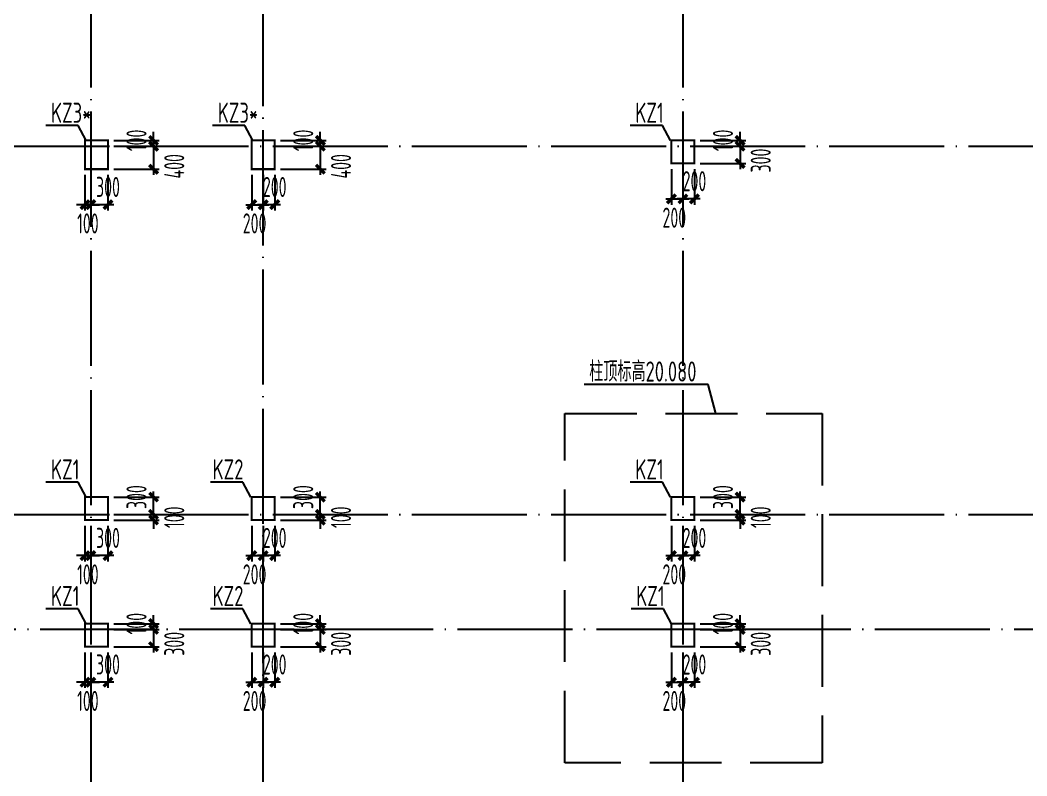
# Model space of a CAD drawing. Extents: x -472319 to -112444, y -516749 to -5704.
# Drawn here: x -418466 to -400956, y -472252 to -459117 of the extents above; entities that cross this region are included whole.
import ezdxf

# ---------------------------------------------------------------- set-up
doc = ezdxf.new("R2010")
doc.units = 0
doc.header["$LTSCALE"] = 100
doc.header["$MEASUREMENT"] = 0
for name, pattern in [('CENTER', [2, 1.25, -0.25, 0.25, -0.25]), ('DASH', [0.35, 0.25, -0.1]), ('DOTE', [2.42, 2, -0.2, 0.02, -0.2])]:
    doc.linetypes.add(name, pattern=pattern)
for name, color, linetype in [('DOTE', 1, 'CENTER'), ('TEXT', 7, 'Continuous'), ('填充', 8, 'Continuous'), ('柱', 2, 'Continuous')]:
    doc.layers.add(name, color=color, linetype=linetype)
doc.styles.add('HZ', font='tssdeng.shx', dxfattribs={"width": 0.6, "height": 350, "bigfont": 'a.shx'})
doc.styles.add('TSSD_Dimension', font='Tssdeng.shx', dxfattribs={"width": 0.7, "bigfont": 'hztxt.shx'})
doc.dimstyles.new('DIMN', dxfattribs={"dimtxt": 350, "dimasz": 150, "dimexe": 100, "dimexo": 100, "dimgap": 75, "dimtad": 1, "dimdec": 0, "dimzin": 0, "dimdsep": 46, "dimtxsty": 'HZ', "dimblk": 'ARCHTICK', "dimcen": 0.09, "dimdle": 100, "dimclrd": 3, "dimclre": 3, "dimclrt": 7, "dimazin": 2, "dimtfac": 1, "dimtdec": 0, "dimtmove": 2, "dimatfit": 3, "dimldrblk": 'ARCHTICK', "dimfxl": 1, "dimtolj": 1, "dimtzin": 0, "dimarcsym": 0})

# ---------------------------------------------------------------- blocks, each defined once
blk = doc.blocks.new('_ArchTick')
at = {"color": 0, "linetype": 'ByBlock', "const_width": 0.4}
blk.add_lwpolyline([(-0.5, -0.5), (0.5, 0.5)], dxfattribs=at)
blk = doc.blocks.new('*D2291')
at = {"layer": 'Defpoints', "color": 0, "transparency": 16777216}
for p in [(-416938, -467707), (-416938, -467807), (-416145, -467807)]:
    blk.add_point(p, dxfattribs=at)
at = {"layer": '填充', "color": 3, "lineweight": -2, "transparency": 16777216}
for p, q in [((-416145, -467707), (-416145, -467557)), ((-416838, -467707), (-416045, -467707)), ((-416838, -467807), (-416045, -467807)), ((-416145, -467707), (-416145, -467807)), ((-416145, -467807), (-416145, -467957))]:
    blk.add_line(p, q, dxfattribs=at)
at = {"layer": '填充', "color": 3, "lineweight": -2, "transparency": 16777216, "xscale": 150, "yscale": 150, "zscale": 150}
for p, rotation in [((-416145, -467707), 270), ((-416145, -467807), 90)]:
    blk.add_blockref('_ArchTick', p, dxfattribs=dict(at, rotation=rotation))
at = {"layer": '填充', "color": 7, "transparency": 16777216, "insert": (-415785, -467757), "char_height": 350, "attachment_point": 5, "rotation": 90, "style": 'HZ'}
blk.add_mtext('\\A1;100', dxfattribs=at)
blk = doc.blocks.new('*D2292')
at = {"layer": 'Defpoints', "color": 0, "transparency": 16777216}
for p in [(-416938, -467407), (-416145, -467407), (-416938, -467707)]:
    blk.add_point(p, dxfattribs=at)
at = {"layer": '填充', "color": 3, "lineweight": -2, "transparency": 16777216}
for p, q in [((-416145, -467807), (-416145, -467307)), ((-416838, -467407), (-416045, -467407)), ((-416838, -467707), (-416045, -467707))]:
    blk.add_line(p, q, dxfattribs=at)
at = {"layer": '填充', "color": 3, "lineweight": -2, "transparency": 16777216, "xscale": 150, "yscale": 150, "zscale": 150}
for p, rotation in [((-416145, -467407), 90), ((-416145, -467707), 270)]:
    blk.add_blockref('_ArchTick', p, dxfattribs=dict(at, rotation=rotation))
at = {"layer": '填充', "color": 7, "transparency": 16777216, "insert": (-416442, -467407), "char_height": 350, "attachment_point": 5, "rotation": 90, "style": 'HZ'}
blk.add_mtext('\\A1;300', dxfattribs=at)
blk = doc.blocks.new('*D2293')
at = {"layer": 'Defpoints', "color": 0, "transparency": 16777216}
for p in [(-417338, -467807), (-417238, -467807), (-417238, -468424)]:
    blk.add_point(p, dxfattribs=at)
at = {"layer": '填充', "color": 3, "lineweight": -2, "transparency": 16777216}
for p, q in [((-417338, -467907), (-417338, -468524)), ((-417238, -467907), (-417238, -468524)), ((-417338, -468424), (-417488, -468424)), ((-417338, -468424), (-417238, -468424)), ((-417238, -468424), (-417088, -468424))]:
    blk.add_line(p, q, dxfattribs=at)
at = {"layer": '填充', "color": 3, "lineweight": -2, "transparency": 16777216, "xscale": 150, "yscale": 150, "zscale": 150}
blk.add_blockref('_ArchTick', (-417338, -468424), dxfattribs=at)
at = {"layer": '填充', "color": 3, "lineweight": -2, "transparency": 16777216, "xscale": 150, "yscale": 150, "zscale": 150, "rotation": 180}
blk.add_blockref('_ArchTick', (-417238, -468424), dxfattribs=at)
at = {"layer": '填充', "color": 7, "transparency": 16777216, "insert": (-417288, -468750), "char_height": 350, "attachment_point": 5, "style": 'HZ'}
blk.add_mtext('\\A1;100', dxfattribs=at)
blk = doc.blocks.new('*D2294')
at = {"layer": 'Defpoints', "color": 0, "transparency": 16777216}
for p in [(-417238, -467807), (-416938, -467807), (-417238, -468424)]:
    blk.add_point(p, dxfattribs=at)
at = {"layer": '填充', "color": 3, "lineweight": -2, "transparency": 16777216}
for p, q in [((-417238, -467907), (-417238, -468524)), ((-416938, -467907), (-416938, -468524)), ((-416838, -468424), (-417338, -468424))]:
    blk.add_line(p, q, dxfattribs=at)
at = {"layer": '填充', "color": 3, "lineweight": -2, "transparency": 16777216, "xscale": 150, "yscale": 150, "zscale": 150, "rotation": 180}
blk.add_blockref('_ArchTick', (-417238, -468424), dxfattribs=at)
at = {"layer": '填充', "color": 3, "lineweight": -2, "transparency": 16777216, "xscale": 150, "yscale": 150, "zscale": 150}
blk.add_blockref('_ArchTick', (-416938, -468424), dxfattribs=at)
at = {"layer": '填充', "color": 7, "transparency": 16777216, "insert": (-416938, -468116), "char_height": 350, "attachment_point": 5, "style": 'HZ'}
blk.add_mtext('\\A1;300', dxfattribs=at)
blk = doc.blocks.new('*D2295')
at = {"layer": 'Defpoints', "color": 0, "transparency": 16777216}
for p in [(-416938, -469707), (-416938, -470007), (-416145, -470007)]:
    blk.add_point(p, dxfattribs=at)
at = {"layer": '填充', "color": 3, "lineweight": -2, "transparency": 16777216}
for p, q in [((-416838, -469707), (-416045, -469707)), ((-416145, -469607), (-416145, -470107)), ((-416838, -470007), (-416045, -470007))]:
    blk.add_line(p, q, dxfattribs=at)
at = {"layer": '填充', "color": 3, "lineweight": -2, "transparency": 16777216, "xscale": 150, "yscale": 150, "zscale": 150}
for p, rotation in [((-416145, -469707), 90), ((-416145, -470007), 270)]:
    blk.add_blockref('_ArchTick', p, dxfattribs=dict(at, rotation=rotation))
at = {"layer": '填充', "color": 7, "transparency": 16777216, "insert": (-415785, -469957), "char_height": 350, "attachment_point": 5, "rotation": 90, "style": 'HZ'}
blk.add_mtext('\\A1;300', dxfattribs=at)
blk = doc.blocks.new('*D2296')
at = {"layer": 'Defpoints', "color": 0, "transparency": 16777216}
for p in [(-416938, -469607), (-416938, -469707), (-416145, -469607)]:
    blk.add_point(p, dxfattribs=at)
at = {"layer": '填充', "color": 3, "lineweight": -2, "transparency": 16777216}
for p, q in [((-416145, -469607), (-416145, -469457)), ((-416838, -469607), (-416045, -469607)), ((-416838, -469707), (-416045, -469707)), ((-416145, -469707), (-416145, -469607)), ((-416145, -469707), (-416145, -469857))]:
    blk.add_line(p, q, dxfattribs=at)
at = {"layer": '填充', "color": 3, "lineweight": -2, "transparency": 16777216, "xscale": 150, "yscale": 150, "zscale": 150}
for p, rotation in [((-416145, -469607), 270), ((-416145, -469707), 90)]:
    blk.add_blockref('_ArchTick', p, dxfattribs=dict(at, rotation=rotation))
at = {"layer": '填充', "color": 7, "transparency": 16777216, "insert": (-416442, -469607), "char_height": 350, "attachment_point": 5, "rotation": 90, "style": 'HZ'}
blk.add_mtext('\\A1;100', dxfattribs=at)
blk = doc.blocks.new('*D2297')
at = {"layer": 'Defpoints', "color": 0, "transparency": 16777216}
for p in [(-417338, -470007), (-417238, -470007), (-417238, -470624)]:
    blk.add_point(p, dxfattribs=at)
at = {"layer": '填充', "color": 3, "lineweight": -2, "transparency": 16777216}
for p, q in [((-417338, -470107), (-417338, -470724)), ((-417238, -470107), (-417238, -470724)), ((-417338, -470624), (-417488, -470624)), ((-417338, -470624), (-417238, -470624)), ((-417238, -470624), (-417088, -470624))]:
    blk.add_line(p, q, dxfattribs=at)
at = {"layer": '填充', "color": 3, "lineweight": -2, "transparency": 16777216, "xscale": 150, "yscale": 150, "zscale": 150}
blk.add_blockref('_ArchTick', (-417338, -470624), dxfattribs=at)
at = {"layer": '填充', "color": 3, "lineweight": -2, "transparency": 16777216, "xscale": 150, "yscale": 150, "zscale": 150, "rotation": 180}
blk.add_blockref('_ArchTick', (-417238, -470624), dxfattribs=at)
at = {"layer": '填充', "color": 7, "transparency": 16777216, "insert": (-417288, -470950), "char_height": 350, "attachment_point": 5, "style": 'HZ'}
blk.add_mtext('\\A1;100', dxfattribs=at)
blk = doc.blocks.new('*D2298')
at = {"layer": 'Defpoints', "color": 0, "transparency": 16777216}
for p in [(-417238, -470007), (-416938, -470007), (-417238, -470624)]:
    blk.add_point(p, dxfattribs=at)
at = {"layer": '填充', "color": 3, "lineweight": -2, "transparency": 16777216}
for p, q in [((-417238, -470107), (-417238, -470724)), ((-416938, -470107), (-416938, -470724)), ((-416838, -470624), (-417338, -470624))]:
    blk.add_line(p, q, dxfattribs=at)
at = {"layer": '填充', "color": 3, "lineweight": -2, "transparency": 16777216, "xscale": 150, "yscale": 150, "zscale": 150, "rotation": 180}
blk.add_blockref('_ArchTick', (-417238, -470624), dxfattribs=at)
at = {"layer": '填充', "color": 3, "lineweight": -2, "transparency": 16777216, "xscale": 150, "yscale": 150, "zscale": 150}
blk.add_blockref('_ArchTick', (-416938, -470624), dxfattribs=at)
at = {"layer": '填充', "color": 7, "transparency": 16777216, "insert": (-416938, -470316), "char_height": 350, "attachment_point": 5, "style": 'HZ'}
blk.add_mtext('\\A1;300', dxfattribs=at)
blk = doc.blocks.new('*D2299')
at = {"layer": 'Defpoints', "color": 0, "transparency": 16777216}
for p in [(-414038, -469707), (-414038, -470007), (-413245, -470007)]:
    blk.add_point(p, dxfattribs=at)
at = {"layer": '填充', "color": 3, "lineweight": -2, "transparency": 16777216}
for p, q in [((-413938, -469707), (-413145, -469707)), ((-413245, -469607), (-413245, -470107)), ((-413938, -470007), (-413145, -470007))]:
    blk.add_line(p, q, dxfattribs=at)
at = {"layer": '填充', "color": 3, "lineweight": -2, "transparency": 16777216, "xscale": 150, "yscale": 150, "zscale": 150}
for p, rotation in [((-413245, -469707), 90), ((-413245, -470007), 270)]:
    blk.add_blockref('_ArchTick', p, dxfattribs=dict(at, rotation=rotation))
at = {"layer": '填充', "color": 7, "transparency": 16777216, "insert": (-412885, -469957), "char_height": 350, "attachment_point": 5, "rotation": 90, "style": 'HZ'}
blk.add_mtext('\\A1;300', dxfattribs=at)
blk = doc.blocks.new('*D2300')
at = {"layer": 'Defpoints', "color": 0, "transparency": 16777216}
for p in [(-414038, -469607), (-414038, -469707), (-413245, -469607)]:
    blk.add_point(p, dxfattribs=at)
at = {"layer": '填充', "color": 3, "lineweight": -2, "transparency": 16777216}
for p, q in [((-413245, -469607), (-413245, -469457)), ((-413938, -469607), (-413145, -469607)), ((-413938, -469707), (-413145, -469707)), ((-413245, -469707), (-413245, -469607)), ((-413245, -469707), (-413245, -469857))]:
    blk.add_line(p, q, dxfattribs=at)
at = {"layer": '填充', "color": 3, "lineweight": -2, "transparency": 16777216, "xscale": 150, "yscale": 150, "zscale": 150}
for p, rotation in [((-413245, -469607), 270), ((-413245, -469707), 90)]:
    blk.add_blockref('_ArchTick', p, dxfattribs=dict(at, rotation=rotation))
at = {"layer": '填充', "color": 7, "transparency": 16777216, "insert": (-413542, -469607), "char_height": 350, "attachment_point": 5, "rotation": 90, "style": 'HZ'}
blk.add_mtext('\\A1;100', dxfattribs=at)
blk = doc.blocks.new('*D2301')
at = {"layer": 'Defpoints', "color": 0, "transparency": 16777216}
for p in [(-414438, -470007), (-414238, -470007), (-414238, -470624)]:
    blk.add_point(p, dxfattribs=at)
at = {"layer": '填充', "color": 3, "lineweight": -2, "transparency": 16777216}
for p, q in [((-414438, -470107), (-414438, -470724)), ((-414238, -470107), (-414238, -470724)), ((-414538, -470624), (-414138, -470624))]:
    blk.add_line(p, q, dxfattribs=at)
at = {"layer": '填充', "color": 3, "lineweight": -2, "transparency": 16777216, "xscale": 150, "yscale": 150, "zscale": 150, "rotation": 180}
blk.add_blockref('_ArchTick', (-414438, -470624), dxfattribs=at)
at = {"layer": '填充', "color": 3, "lineweight": -2, "transparency": 16777216, "xscale": 150, "yscale": 150, "zscale": 150}
blk.add_blockref('_ArchTick', (-414238, -470624), dxfattribs=at)
at = {"layer": '填充', "color": 7, "transparency": 16777216, "insert": (-414388, -470950), "char_height": 350, "attachment_point": 5, "style": 'HZ'}
blk.add_mtext('\\A1;200', dxfattribs=at)
blk = doc.blocks.new('*D2302')
at = {"layer": 'Defpoints', "color": 0, "transparency": 16777216}
for p in [(-414238, -470007), (-414038, -470007), (-414238, -470624)]:
    blk.add_point(p, dxfattribs=at)
at = {"layer": '填充', "color": 3, "lineweight": -2, "transparency": 16777216}
for p, q in [((-414238, -470107), (-414238, -470724)), ((-414038, -470107), (-414038, -470724)), ((-413938, -470624), (-414338, -470624))]:
    blk.add_line(p, q, dxfattribs=at)
at = {"layer": '填充', "color": 3, "lineweight": -2, "transparency": 16777216, "xscale": 150, "yscale": 150, "zscale": 150, "rotation": 180}
blk.add_blockref('_ArchTick', (-414238, -470624), dxfattribs=at)
at = {"layer": '填充', "color": 3, "lineweight": -2, "transparency": 16777216, "xscale": 150, "yscale": 150, "zscale": 150}
blk.add_blockref('_ArchTick', (-414038, -470624), dxfattribs=at)
at = {"layer": '填充', "color": 7, "transparency": 16777216, "insert": (-414038, -470316), "char_height": 350, "attachment_point": 5, "style": 'HZ'}
blk.add_mtext('\\A1;200', dxfattribs=at)
blk = doc.blocks.new('*D2303')
at = {"layer": 'Defpoints', "color": 0, "transparency": 16777216}
for p in [(-414038, -467707), (-414038, -467807), (-413245, -467807)]:
    blk.add_point(p, dxfattribs=at)
at = {"layer": '填充', "color": 3, "lineweight": -2, "transparency": 16777216}
for p, q in [((-413245, -467707), (-413245, -467557)), ((-413938, -467707), (-413145, -467707)), ((-413938, -467807), (-413145, -467807)), ((-413245, -467707), (-413245, -467807)), ((-413245, -467807), (-413245, -467957))]:
    blk.add_line(p, q, dxfattribs=at)
at = {"layer": '填充', "color": 3, "lineweight": -2, "transparency": 16777216, "xscale": 150, "yscale": 150, "zscale": 150}
for p, rotation in [((-413245, -467707), 270), ((-413245, -467807), 90)]:
    blk.add_blockref('_ArchTick', p, dxfattribs=dict(at, rotation=rotation))
at = {"layer": '填充', "color": 7, "transparency": 16777216, "insert": (-412885, -467757), "char_height": 350, "attachment_point": 5, "rotation": 90, "style": 'HZ'}
blk.add_mtext('\\A1;100', dxfattribs=at)
blk = doc.blocks.new('*D2304')
at = {"layer": 'Defpoints', "color": 0, "transparency": 16777216}
for p in [(-414038, -467407), (-413245, -467407), (-414038, -467707)]:
    blk.add_point(p, dxfattribs=at)
at = {"layer": '填充', "color": 3, "lineweight": -2, "transparency": 16777216}
for p, q in [((-413245, -467807), (-413245, -467307)), ((-413938, -467407), (-413145, -467407)), ((-413938, -467707), (-413145, -467707))]:
    blk.add_line(p, q, dxfattribs=at)
at = {"layer": '填充', "color": 3, "lineweight": -2, "transparency": 16777216, "xscale": 150, "yscale": 150, "zscale": 150}
for p, rotation in [((-413245, -467407), 90), ((-413245, -467707), 270)]:
    blk.add_blockref('_ArchTick', p, dxfattribs=dict(at, rotation=rotation))
at = {"layer": '填充', "color": 7, "transparency": 16777216, "insert": (-413542, -467407), "char_height": 350, "attachment_point": 5, "rotation": 90, "style": 'HZ'}
blk.add_mtext('\\A1;300', dxfattribs=at)
blk = doc.blocks.new('*D2305')
at = {"layer": 'Defpoints', "color": 0, "transparency": 16777216}
for p in [(-414438, -467807), (-414238, -467807), (-414238, -468424)]:
    blk.add_point(p, dxfattribs=at)
at = {"layer": '填充', "color": 3, "lineweight": -2, "transparency": 16777216}
for p, q in [((-414438, -467907), (-414438, -468524)), ((-414238, -467907), (-414238, -468524)), ((-414538, -468424), (-414138, -468424))]:
    blk.add_line(p, q, dxfattribs=at)
at = {"layer": '填充', "color": 3, "lineweight": -2, "transparency": 16777216, "xscale": 150, "yscale": 150, "zscale": 150, "rotation": 180}
blk.add_blockref('_ArchTick', (-414438, -468424), dxfattribs=at)
at = {"layer": '填充', "color": 3, "lineweight": -2, "transparency": 16777216, "xscale": 150, "yscale": 150, "zscale": 150}
blk.add_blockref('_ArchTick', (-414238, -468424), dxfattribs=at)
at = {"layer": '填充', "color": 7, "transparency": 16777216, "insert": (-414388, -468750), "char_height": 350, "attachment_point": 5, "style": 'HZ'}
blk.add_mtext('\\A1;200', dxfattribs=at)
blk = doc.blocks.new('*D2306')
at = {"layer": 'Defpoints', "color": 0, "transparency": 16777216}
for p in [(-414238, -467807), (-414038, -467807), (-414238, -468424)]:
    blk.add_point(p, dxfattribs=at)
at = {"layer": '填充', "color": 3, "lineweight": -2, "transparency": 16777216}
for p, q in [((-414238, -467907), (-414238, -468524)), ((-414038, -467907), (-414038, -468524)), ((-413938, -468424), (-414338, -468424))]:
    blk.add_line(p, q, dxfattribs=at)
at = {"layer": '填充', "color": 3, "lineweight": -2, "transparency": 16777216, "xscale": 150, "yscale": 150, "zscale": 150, "rotation": 180}
blk.add_blockref('_ArchTick', (-414238, -468424), dxfattribs=at)
at = {"layer": '填充', "color": 3, "lineweight": -2, "transparency": 16777216, "xscale": 150, "yscale": 150, "zscale": 150}
blk.add_blockref('_ArchTick', (-414038, -468424), dxfattribs=at)
at = {"layer": '填充', "color": 7, "transparency": 16777216, "insert": (-414038, -468116), "char_height": 350, "attachment_point": 5, "style": 'HZ'}
blk.add_mtext('\\A1;200', dxfattribs=at)
blk = doc.blocks.new('*D2307')
at = {"layer": 'Defpoints', "color": 0, "transparency": 16777216}
for p in [(-416938, -461307), (-416938, -461707), (-416145, -461707)]:
    blk.add_point(p, dxfattribs=at)
at = {"layer": '填充', "color": 3, "lineweight": -2, "transparency": 16777216}
for p, q in [((-416838, -461307), (-416045, -461307)), ((-416145, -461207), (-416145, -461807)), ((-416838, -461707), (-416045, -461707))]:
    blk.add_line(p, q, dxfattribs=at)
at = {"layer": '填充', "color": 3, "lineweight": -2, "transparency": 16777216, "xscale": 150, "yscale": 150, "zscale": 150}
for p, rotation in [((-416145, -461307), 90), ((-416145, -461707), 270)]:
    blk.add_blockref('_ArchTick', p, dxfattribs=dict(at, rotation=rotation))
at = {"layer": '填充', "color": 7, "transparency": 16777216, "insert": (-415785, -461657), "char_height": 350, "attachment_point": 5, "rotation": 90, "style": 'HZ'}
blk.add_mtext('\\A1;400', dxfattribs=at)
blk = doc.blocks.new('*D2308')
at = {"layer": 'Defpoints', "color": 0, "transparency": 16777216}
for p in [(-416938, -461207), (-416938, -461307), (-416145, -461207)]:
    blk.add_point(p, dxfattribs=at)
at = {"layer": '填充', "color": 3, "lineweight": -2, "transparency": 16777216}
for p, q in [((-416145, -461207), (-416145, -461057)), ((-416838, -461207), (-416045, -461207)), ((-416838, -461307), (-416045, -461307)), ((-416145, -461307), (-416145, -461207)), ((-416145, -461307), (-416145, -461457))]:
    blk.add_line(p, q, dxfattribs=at)
at = {"layer": '填充', "color": 3, "lineweight": -2, "transparency": 16777216, "xscale": 150, "yscale": 150, "zscale": 150}
for p, rotation in [((-416145, -461207), 270), ((-416145, -461307), 90)]:
    blk.add_blockref('_ArchTick', p, dxfattribs=dict(at, rotation=rotation))
at = {"layer": '填充', "color": 7, "transparency": 16777216, "insert": (-416442, -461207), "char_height": 350, "attachment_point": 5, "rotation": 90, "style": 'HZ'}
blk.add_mtext('\\A1;100', dxfattribs=at)
blk = doc.blocks.new('*D2309')
at = {"layer": 'Defpoints', "color": 0, "transparency": 16777216}
for p in [(-417338, -461707), (-417238, -461707), (-417238, -462324)]:
    blk.add_point(p, dxfattribs=at)
at = {"layer": '填充', "color": 3, "lineweight": -2, "transparency": 16777216}
for p, q in [((-417338, -461807), (-417338, -462424)), ((-417238, -461807), (-417238, -462424)), ((-417338, -462324), (-417488, -462324)), ((-417338, -462324), (-417238, -462324)), ((-417238, -462324), (-417088, -462324))]:
    blk.add_line(p, q, dxfattribs=at)
at = {"layer": '填充', "color": 3, "lineweight": -2, "transparency": 16777216, "xscale": 150, "yscale": 150, "zscale": 150}
blk.add_blockref('_ArchTick', (-417338, -462324), dxfattribs=at)
at = {"layer": '填充', "color": 3, "lineweight": -2, "transparency": 16777216, "xscale": 150, "yscale": 150, "zscale": 150, "rotation": 180}
blk.add_blockref('_ArchTick', (-417238, -462324), dxfattribs=at)
at = {"layer": '填充', "color": 7, "transparency": 16777216, "insert": (-417288, -462650), "char_height": 350, "attachment_point": 5, "style": 'HZ'}
blk.add_mtext('\\A1;100', dxfattribs=at)
blk = doc.blocks.new('*D2310')
at = {"layer": 'Defpoints', "color": 0, "transparency": 16777216}
for p in [(-417238, -461707), (-416938, -461707), (-417238, -462324)]:
    blk.add_point(p, dxfattribs=at)
at = {"layer": '填充', "color": 3, "lineweight": -2, "transparency": 16777216}
for p, q in [((-417238, -461807), (-417238, -462424)), ((-416938, -461807), (-416938, -462424)), ((-416838, -462324), (-417338, -462324))]:
    blk.add_line(p, q, dxfattribs=at)
at = {"layer": '填充', "color": 3, "lineweight": -2, "transparency": 16777216, "xscale": 150, "yscale": 150, "zscale": 150, "rotation": 180}
blk.add_blockref('_ArchTick', (-417238, -462324), dxfattribs=at)
at = {"layer": '填充', "color": 3, "lineweight": -2, "transparency": 16777216, "xscale": 150, "yscale": 150, "zscale": 150}
blk.add_blockref('_ArchTick', (-416938, -462324), dxfattribs=at)
at = {"layer": '填充', "color": 7, "transparency": 16777216, "insert": (-416938, -462016), "char_height": 350, "attachment_point": 5, "style": 'HZ'}
blk.add_mtext('\\A1;300', dxfattribs=at)
blk = doc.blocks.new('*D2311')
at = {"layer": 'Defpoints', "color": 0, "transparency": 16777216}
for p in [(-414038, -461307), (-414038, -461707), (-413245, -461707)]:
    blk.add_point(p, dxfattribs=at)
at = {"layer": '填充', "color": 3, "lineweight": -2, "transparency": 16777216}
for p, q in [((-413938, -461307), (-413145, -461307)), ((-413245, -461207), (-413245, -461807)), ((-413938, -461707), (-413145, -461707))]:
    blk.add_line(p, q, dxfattribs=at)
at = {"layer": '填充', "color": 3, "lineweight": -2, "transparency": 16777216, "xscale": 150, "yscale": 150, "zscale": 150}
for p, rotation in [((-413245, -461307), 90), ((-413245, -461707), 270)]:
    blk.add_blockref('_ArchTick', p, dxfattribs=dict(at, rotation=rotation))
at = {"layer": '填充', "color": 7, "transparency": 16777216, "insert": (-412885, -461657), "char_height": 350, "attachment_point": 5, "rotation": 90, "style": 'HZ'}
blk.add_mtext('\\A1;400', dxfattribs=at)
blk = doc.blocks.new('*D2312')
at = {"layer": 'Defpoints', "color": 0, "transparency": 16777216}
for p in [(-414038, -461207), (-414038, -461307), (-413245, -461207)]:
    blk.add_point(p, dxfattribs=at)
at = {"layer": '填充', "color": 3, "lineweight": -2, "transparency": 16777216}
for p, q in [((-413245, -461207), (-413245, -461057)), ((-413938, -461207), (-413145, -461207)), ((-413938, -461307), (-413145, -461307)), ((-413245, -461307), (-413245, -461207)), ((-413245, -461307), (-413245, -461457))]:
    blk.add_line(p, q, dxfattribs=at)
at = {"layer": '填充', "color": 3, "lineweight": -2, "transparency": 16777216, "xscale": 150, "yscale": 150, "zscale": 150}
for p, rotation in [((-413245, -461207), 270), ((-413245, -461307), 90)]:
    blk.add_blockref('_ArchTick', p, dxfattribs=dict(at, rotation=rotation))
at = {"layer": '填充', "color": 7, "transparency": 16777216, "insert": (-413542, -461207), "char_height": 350, "attachment_point": 5, "rotation": 90, "style": 'HZ'}
blk.add_mtext('\\A1;100', dxfattribs=at)
blk = doc.blocks.new('*D2313')
at = {"layer": 'Defpoints', "color": 0, "transparency": 16777216}
for p in [(-414438, -461707), (-414238, -461707), (-414238, -462324)]:
    blk.add_point(p, dxfattribs=at)
at = {"layer": '填充', "color": 3, "lineweight": -2, "transparency": 16777216}
for p, q in [((-414438, -461807), (-414438, -462424)), ((-414238, -461807), (-414238, -462424)), ((-414538, -462324), (-414138, -462324))]:
    blk.add_line(p, q, dxfattribs=at)
at = {"layer": '填充', "color": 3, "lineweight": -2, "transparency": 16777216, "xscale": 150, "yscale": 150, "zscale": 150, "rotation": 180}
blk.add_blockref('_ArchTick', (-414438, -462324), dxfattribs=at)
at = {"layer": '填充', "color": 3, "lineweight": -2, "transparency": 16777216, "xscale": 150, "yscale": 150, "zscale": 150}
blk.add_blockref('_ArchTick', (-414238, -462324), dxfattribs=at)
at = {"layer": '填充', "color": 7, "transparency": 16777216, "insert": (-414388, -462650), "char_height": 350, "attachment_point": 5, "style": 'HZ'}
blk.add_mtext('\\A1;200', dxfattribs=at)
blk = doc.blocks.new('*D2314')
at = {"layer": 'Defpoints', "color": 0, "transparency": 16777216}
for p in [(-414238, -461707), (-414038, -461707), (-414238, -462324)]:
    blk.add_point(p, dxfattribs=at)
at = {"layer": '填充', "color": 3, "lineweight": -2, "transparency": 16777216}
for p, q in [((-414238, -461807), (-414238, -462424)), ((-414038, -461807), (-414038, -462424)), ((-413938, -462324), (-414338, -462324))]:
    blk.add_line(p, q, dxfattribs=at)
at = {"layer": '填充', "color": 3, "lineweight": -2, "transparency": 16777216, "xscale": 150, "yscale": 150, "zscale": 150, "rotation": 180}
blk.add_blockref('_ArchTick', (-414238, -462324), dxfattribs=at)
at = {"layer": '填充', "color": 3, "lineweight": -2, "transparency": 16777216, "xscale": 150, "yscale": 150, "zscale": 150}
blk.add_blockref('_ArchTick', (-414038, -462324), dxfattribs=at)
at = {"layer": '填充', "color": 7, "transparency": 16777216, "insert": (-414038, -462016), "char_height": 350, "attachment_point": 5, "style": 'HZ'}
blk.add_mtext('\\A1;200', dxfattribs=at)
blk = doc.blocks.new('*D2335')
at = {"layer": 'Defpoints', "color": 0, "transparency": 16777216}
for p in [(-406738, -469707), (-406738, -470007), (-405945, -470007)]:
    blk.add_point(p, dxfattribs=at)
at = {"layer": '填充', "color": 3, "lineweight": -2, "transparency": 16777216}
for p, q in [((-406638, -469707), (-405845, -469707)), ((-405945, -469607), (-405945, -470107)), ((-406638, -470007), (-405845, -470007))]:
    blk.add_line(p, q, dxfattribs=at)
at = {"layer": '填充', "color": 3, "lineweight": -2, "transparency": 16777216, "xscale": 150, "yscale": 150, "zscale": 150}
for p, rotation in [((-405945, -469707), 90), ((-405945, -470007), 270)]:
    blk.add_blockref('_ArchTick', p, dxfattribs=dict(at, rotation=rotation))
at = {"layer": '填充', "color": 7, "transparency": 16777216, "insert": (-405585, -469957), "char_height": 350, "attachment_point": 5, "rotation": 90, "style": 'HZ'}
blk.add_mtext('\\A1;300', dxfattribs=at)
blk = doc.blocks.new('*D2336')
at = {"layer": 'Defpoints', "color": 0, "transparency": 16777216}
for p in [(-406738, -469607), (-406738, -469707), (-405945, -469607)]:
    blk.add_point(p, dxfattribs=at)
at = {"layer": '填充', "color": 3, "lineweight": -2, "transparency": 16777216}
for p, q in [((-405945, -469607), (-405945, -469457)), ((-406638, -469607), (-405845, -469607)), ((-406638, -469707), (-405845, -469707)), ((-405945, -469707), (-405945, -469607)), ((-405945, -469707), (-405945, -469857))]:
    blk.add_line(p, q, dxfattribs=at)
at = {"layer": '填充', "color": 3, "lineweight": -2, "transparency": 16777216, "xscale": 150, "yscale": 150, "zscale": 150}
for p, rotation in [((-405945, -469607), 270), ((-405945, -469707), 90)]:
    blk.add_blockref('_ArchTick', p, dxfattribs=dict(at, rotation=rotation))
at = {"layer": '填充', "color": 7, "transparency": 16777216, "insert": (-406242, -469607), "char_height": 350, "attachment_point": 5, "rotation": 90, "style": 'HZ'}
blk.add_mtext('\\A1;100', dxfattribs=at)
blk = doc.blocks.new('*D2337')
at = {"layer": 'Defpoints', "color": 0, "transparency": 16777216}
for p in [(-407138, -470007), (-406938, -470007), (-406938, -470624)]:
    blk.add_point(p, dxfattribs=at)
at = {"layer": '填充', "color": 3, "lineweight": -2, "transparency": 16777216}
for p, q in [((-407138, -470107), (-407138, -470724)), ((-406938, -470107), (-406938, -470724)), ((-407238, -470624), (-406838, -470624))]:
    blk.add_line(p, q, dxfattribs=at)
at = {"layer": '填充', "color": 3, "lineweight": -2, "transparency": 16777216, "xscale": 150, "yscale": 150, "zscale": 150, "rotation": 180}
blk.add_blockref('_ArchTick', (-407138, -470624), dxfattribs=at)
at = {"layer": '填充', "color": 3, "lineweight": -2, "transparency": 16777216, "xscale": 150, "yscale": 150, "zscale": 150}
blk.add_blockref('_ArchTick', (-406938, -470624), dxfattribs=at)
at = {"layer": '填充', "color": 7, "transparency": 16777216, "insert": (-407088, -470950), "char_height": 350, "attachment_point": 5, "style": 'HZ'}
blk.add_mtext('\\A1;200', dxfattribs=at)
blk = doc.blocks.new('*D2338')
at = {"layer": 'Defpoints', "color": 0, "transparency": 16777216}
for p in [(-406938, -470007), (-406738, -470007), (-406938, -470624)]:
    blk.add_point(p, dxfattribs=at)
at = {"layer": '填充', "color": 3, "lineweight": -2, "transparency": 16777216}
for p, q in [((-406938, -470107), (-406938, -470724)), ((-406738, -470107), (-406738, -470724)), ((-406638, -470624), (-407038, -470624))]:
    blk.add_line(p, q, dxfattribs=at)
at = {"layer": '填充', "color": 3, "lineweight": -2, "transparency": 16777216, "xscale": 150, "yscale": 150, "zscale": 150, "rotation": 180}
blk.add_blockref('_ArchTick', (-406938, -470624), dxfattribs=at)
at = {"layer": '填充', "color": 3, "lineweight": -2, "transparency": 16777216, "xscale": 150, "yscale": 150, "zscale": 150}
blk.add_blockref('_ArchTick', (-406738, -470624), dxfattribs=at)
at = {"layer": '填充', "color": 7, "transparency": 16777216, "insert": (-406738, -470316), "char_height": 350, "attachment_point": 5, "style": 'HZ'}
blk.add_mtext('\\A1;200', dxfattribs=at)
blk = doc.blocks.new('*D2339')
at = {"layer": 'Defpoints', "color": 0, "transparency": 16777216}
for p in [(-406738, -467707), (-406738, -467807), (-405945, -467807)]:
    blk.add_point(p, dxfattribs=at)
at = {"layer": '填充', "color": 3, "lineweight": -2, "transparency": 16777216}
for p, q in [((-405945, -467707), (-405945, -467557)), ((-406638, -467707), (-405845, -467707)), ((-406638, -467807), (-405845, -467807)), ((-405945, -467707), (-405945, -467807)), ((-405945, -467807), (-405945, -467957))]:
    blk.add_line(p, q, dxfattribs=at)
at = {"layer": '填充', "color": 3, "lineweight": -2, "transparency": 16777216, "xscale": 150, "yscale": 150, "zscale": 150}
for p, rotation in [((-405945, -467707), 270), ((-405945, -467807), 90)]:
    blk.add_blockref('_ArchTick', p, dxfattribs=dict(at, rotation=rotation))
at = {"layer": '填充', "color": 7, "transparency": 16777216, "insert": (-405585, -467757), "char_height": 350, "attachment_point": 5, "rotation": 90, "style": 'HZ'}
blk.add_mtext('\\A1;100', dxfattribs=at)
blk = doc.blocks.new('*D2340')
at = {"layer": 'Defpoints', "color": 0, "transparency": 16777216}
for p in [(-406738, -467407), (-405945, -467407), (-406738, -467707)]:
    blk.add_point(p, dxfattribs=at)
at = {"layer": '填充', "color": 3, "lineweight": -2, "transparency": 16777216}
for p, q in [((-405945, -467807), (-405945, -467307)), ((-406638, -467407), (-405845, -467407)), ((-406638, -467707), (-405845, -467707))]:
    blk.add_line(p, q, dxfattribs=at)
at = {"layer": '填充', "color": 3, "lineweight": -2, "transparency": 16777216, "xscale": 150, "yscale": 150, "zscale": 150}
for p, rotation in [((-405945, -467407), 90), ((-405945, -467707), 270)]:
    blk.add_blockref('_ArchTick', p, dxfattribs=dict(at, rotation=rotation))
at = {"layer": '填充', "color": 7, "transparency": 16777216, "insert": (-406242, -467407), "char_height": 350, "attachment_point": 5, "rotation": 90, "style": 'HZ'}
blk.add_mtext('\\A1;300', dxfattribs=at)
blk = doc.blocks.new('*D2341')
at = {"layer": 'Defpoints', "color": 0, "transparency": 16777216}
for p in [(-407138, -467807), (-406938, -467807), (-406938, -468424)]:
    blk.add_point(p, dxfattribs=at)
at = {"layer": '填充', "color": 3, "lineweight": -2, "transparency": 16777216}
for p, q in [((-407138, -467907), (-407138, -468524)), ((-406938, -467907), (-406938, -468524)), ((-407238, -468424), (-406838, -468424))]:
    blk.add_line(p, q, dxfattribs=at)
at = {"layer": '填充', "color": 3, "lineweight": -2, "transparency": 16777216, "xscale": 150, "yscale": 150, "zscale": 150, "rotation": 180}
blk.add_blockref('_ArchTick', (-407138, -468424), dxfattribs=at)
at = {"layer": '填充', "color": 3, "lineweight": -2, "transparency": 16777216, "xscale": 150, "yscale": 150, "zscale": 150}
blk.add_blockref('_ArchTick', (-406938, -468424), dxfattribs=at)
at = {"layer": '填充', "color": 7, "transparency": 16777216, "insert": (-407088, -468750), "char_height": 350, "attachment_point": 5, "style": 'HZ'}
blk.add_mtext('\\A1;200', dxfattribs=at)
blk = doc.blocks.new('*D2342')
at = {"layer": 'Defpoints', "color": 0, "transparency": 16777216}
for p in [(-406938, -467807), (-406738, -467807), (-406938, -468424)]:
    blk.add_point(p, dxfattribs=at)
at = {"layer": '填充', "color": 3, "lineweight": -2, "transparency": 16777216}
for p, q in [((-406938, -467907), (-406938, -468524)), ((-406738, -467907), (-406738, -468524)), ((-406638, -468424), (-407038, -468424))]:
    blk.add_line(p, q, dxfattribs=at)
at = {"layer": '填充', "color": 3, "lineweight": -2, "transparency": 16777216, "xscale": 150, "yscale": 150, "zscale": 150, "rotation": 180}
blk.add_blockref('_ArchTick', (-406938, -468424), dxfattribs=at)
at = {"layer": '填充', "color": 3, "lineweight": -2, "transparency": 16777216, "xscale": 150, "yscale": 150, "zscale": 150}
blk.add_blockref('_ArchTick', (-406738, -468424), dxfattribs=at)
at = {"layer": '填充', "color": 7, "transparency": 16777216, "insert": (-406738, -468116), "char_height": 350, "attachment_point": 5, "style": 'HZ'}
blk.add_mtext('\\A1;200', dxfattribs=at)
blk = doc.blocks.new('*D2343')
at = {"layer": 'Defpoints', "color": 0, "transparency": 16777216}
for p in [(-406738, -461307), (-406738, -461607), (-405945, -461607)]:
    blk.add_point(p, dxfattribs=at)
at = {"layer": '填充', "color": 3, "lineweight": -2, "transparency": 16777216}
for p, q in [((-406638, -461307), (-405845, -461307)), ((-405945, -461207), (-405945, -461707)), ((-406638, -461607), (-405845, -461607))]:
    blk.add_line(p, q, dxfattribs=at)
at = {"layer": '填充', "color": 3, "lineweight": -2, "transparency": 16777216, "xscale": 150, "yscale": 150, "zscale": 150}
for p, rotation in [((-405945, -461307), 90), ((-405945, -461607), 270)]:
    blk.add_blockref('_ArchTick', p, dxfattribs=dict(at, rotation=rotation))
at = {"layer": '填充', "color": 7, "transparency": 16777216, "insert": (-405585, -461557), "char_height": 350, "attachment_point": 5, "rotation": 90, "style": 'HZ'}
blk.add_mtext('\\A1;300', dxfattribs=at)
blk = doc.blocks.new('*D2344')
at = {"layer": 'Defpoints', "color": 0, "transparency": 16777216}
for p in [(-406738, -461207), (-406738, -461307), (-405945, -461207)]:
    blk.add_point(p, dxfattribs=at)
at = {"layer": '填充', "color": 3, "lineweight": -2, "transparency": 16777216}
for p, q in [((-405945, -461207), (-405945, -461057)), ((-406638, -461207), (-405845, -461207)), ((-406638, -461307), (-405845, -461307)), ((-405945, -461307), (-405945, -461207)), ((-405945, -461307), (-405945, -461457))]:
    blk.add_line(p, q, dxfattribs=at)
at = {"layer": '填充', "color": 3, "lineweight": -2, "transparency": 16777216, "xscale": 150, "yscale": 150, "zscale": 150}
for p, rotation in [((-405945, -461207), 270), ((-405945, -461307), 90)]:
    blk.add_blockref('_ArchTick', p, dxfattribs=dict(at, rotation=rotation))
at = {"layer": '填充', "color": 7, "transparency": 16777216, "insert": (-406242, -461207), "char_height": 350, "attachment_point": 5, "rotation": 90, "style": 'HZ'}
blk.add_mtext('\\A1;100', dxfattribs=at)
blk = doc.blocks.new('*D2345')
at = {"layer": 'Defpoints', "color": 0, "transparency": 16777216}
for p in [(-407138, -461607), (-406938, -461607), (-406938, -462224)]:
    blk.add_point(p, dxfattribs=at)
at = {"layer": '填充', "color": 3, "lineweight": -2, "transparency": 16777216}
for p, q in [((-407138, -461707), (-407138, -462324)), ((-406938, -461707), (-406938, -462324)), ((-407238, -462224), (-406838, -462224))]:
    blk.add_line(p, q, dxfattribs=at)
at = {"layer": '填充', "color": 3, "lineweight": -2, "transparency": 16777216, "xscale": 150, "yscale": 150, "zscale": 150, "rotation": 180}
blk.add_blockref('_ArchTick', (-407138, -462224), dxfattribs=at)
at = {"layer": '填充', "color": 3, "lineweight": -2, "transparency": 16777216, "xscale": 150, "yscale": 150, "zscale": 150}
blk.add_blockref('_ArchTick', (-406938, -462224), dxfattribs=at)
at = {"layer": '填充', "color": 7, "transparency": 16777216, "insert": (-407088, -462550), "char_height": 350, "attachment_point": 5, "style": 'HZ'}
blk.add_mtext('\\A1;200', dxfattribs=at)
blk = doc.blocks.new('*D2346')
at = {"layer": 'Defpoints', "color": 0, "transparency": 16777216}
for p in [(-406938, -461607), (-406738, -461607), (-406938, -462224)]:
    blk.add_point(p, dxfattribs=at)
at = {"layer": '填充', "color": 3, "lineweight": -2, "transparency": 16777216}
for p, q in [((-406938, -461707), (-406938, -462324)), ((-406738, -461707), (-406738, -462324)), ((-406638, -462224), (-407038, -462224))]:
    blk.add_line(p, q, dxfattribs=at)
at = {"layer": '填充', "color": 3, "lineweight": -2, "transparency": 16777216, "xscale": 150, "yscale": 150, "zscale": 150, "rotation": 180}
blk.add_blockref('_ArchTick', (-406938, -462224), dxfattribs=at)
at = {"layer": '填充', "color": 3, "lineweight": -2, "transparency": 16777216, "xscale": 150, "yscale": 150, "zscale": 150}
blk.add_blockref('_ArchTick', (-406738, -462224), dxfattribs=at)
at = {"layer": '填充', "color": 7, "transparency": 16777216, "insert": (-406738, -461916), "char_height": 350, "attachment_point": 5, "style": 'HZ'}
blk.add_mtext('\\A1;200', dxfattribs=at)

msp = doc.modelspace()

# ---------------------------------------------------------------- linework, layer by layer
at = {"color": 253, "linetype": 'DASH', "ltscale": 50}
msp.add_lwpolyline([(-408990.5, -465954), (-404516.5, -465954), (-404516.5, -472023), (-408990.5, -472023)], close=True, dxfattribs=at)
at = {"layer": 'DOTE', "linetype": 'DOTE', "ltscale": 10}
for p, q in [((-417238.328, -458287.242), (-417238.328, -477550.782)), ((-414238.328, -477550.782), (-414238.328, -458287.242)), ((-406938.328, -458287.242), (-406938.328, -477550.782)), ((-418912.147, -461306.89), (-355619.518, -461306.89)), ((-418912.147, -467706.89), (-355619.518, -467706.89)), ((-355619.518, -469706.89), (-418912.147, -469706.89))]:
    msp.add_line(p, q, dxfattribs=at)
at = {"layer": 'TEXT'}
for p, q in [((-417455.157, -460948.98), (-418019.612, -460948.98)), ((-417316.657, -461206.89), (-417455.157, -460948.98)), ((-414555.157, -460948.98), (-415119.612, -460948.98)), ((-414416.657, -461206.89), (-414555.157, -460948.98)), ((-407292.657, -460948.98), (-407857.112, -460948.98)), ((-407154.157, -461206.89), (-407292.657, -460948.98)), ((-406501.828, -465447.09), (-408658.283, -465447.09)), ((-406363.328, -465954), (-406501.828, -465447.09)), ((-417455.157, -467148.98), (-418019.612, -467148.98)), ((-417316.657, -467406.89), (-417455.157, -467148.98)), ((-414592.657, -467148.98), (-415157.112, -467148.98)), ((-414454.157, -467406.89), (-414592.657, -467148.98)), ((-407292.657, -467148.98), (-407857.112, -467148.98)), ((-407154.157, -467406.89), (-407292.657, -467148.98)), ((-417455.157, -469348.98), (-418019.612, -469348.98)), ((-417316.657, -469606.89), (-417455.157, -469348.98)), ((-414592.657, -469348.98), (-415157.112, -469348.98)), ((-414454.157, -469606.89), (-414592.657, -469348.98)), ((-407276.828, -469348.98), (-407841.283, -469348.98)), ((-407138.328, -469606.89), (-407276.828, -469348.98))]:
    msp.add_line(p, q, dxfattribs=at)
at = {"layer": '柱', "const_width": 35}
for points in [[(-417338.328, -461206.89), (-416938.328, -461206.89), (-416938.328, -461706.89), (-417338.328, -461706.89)], [(-417338.328, -461706.89), (-416938.328, -461706.89), (-416938.328, -461206.89), (-417338.328, -461206.89)], [(-414438.328, -461206.89), (-414038.328, -461206.89), (-414038.328, -461706.89), (-414438.328, -461706.89)], [(-414438.328, -461706.89), (-414038.328, -461706.89), (-414038.328, -461206.89), (-414438.328, -461206.89)], [(-407138.328, -461206.89), (-406738.328, -461206.89), (-406738.328, -461606.89), (-407138.328, -461606.89)], [(-407138.328, -461606.89), (-406738.328, -461606.89), (-406738.328, -461206.89), (-407138.328, -461206.89)], [(-417338.328, -467406.89), (-416938.328, -467406.89), (-416938.328, -467806.89), (-417338.328, -467806.89)], [(-414438.328, -467406.89), (-414038.328, -467406.89), (-414038.328, -467806.89), (-414438.328, -467806.89)], [(-407138.328, -467406.89), (-406738.328, -467406.89), (-406738.328, -467806.89), (-407138.328, -467806.89)], [(-417338.328, -470006.89), (-416938.328, -470006.89), (-416938.328, -469606.89), (-417338.328, -469606.89)], [(-414438.328, -470006.89), (-414038.328, -470006.89), (-414038.328, -469606.89), (-414438.328, -469606.89)], [(-407138.328, -470006.89), (-406738.328, -470006.89), (-406738.328, -469606.89), (-407138.328, -469606.89)]]:
    msp.add_lwpolyline(points, close=True, dxfattribs=at)

# ---------------------------------------------------------------- texts
at = {"layer": 'TEXT', "style": 'TSSD_Dimension', "width": 0.7}
for s, p in [('KZ3*', (-417929.28, -460900.789)), ('KZ3*', (-415029.28, -460900.789)), ('KZ1', (-407766.78, -460900.789)), ('柱顶标高20.080', (-408567.952, -465398.899)), ('KZ1', (-417929.28, -467100.789)), ('KZ2', (-415119.78, -467100.789)), ('KZ1', (-407766.78, -467100.789)), ('KZ1', (-417929.28, -469300.789)), ('KZ2', (-415119.78, -469300.789)), ('KZ1', (-407750.952, -469300.789))]:
    msp.add_text(s, height=350, dxfattribs=at).set_placement(p)

# ---------------------------------------------------------------- dimensions: what is measured, and where the dimension line sits
at = {"layer": '填充', "color": 7}
for base, p1, p2, picture, middle in [((-416145, -461206.89), (-416938.328, -461306.89), (-416938.328, -461206.89), '*D2308', (-416441.664, -461206.89)), ((-413245, -461206.89), (-414038.328, -461306.89), (-414038.328, -461206.89), '*D2312', (-413541.664, -461206.89)), ((-405945, -461206.89), (-406738.328, -461306.89), (-406738.328, -461206.89), '*D2344', (-406241.664, -461206.89)), ((-405945, -461606.89), (-406738.328, -461306.89), (-406738.328, -461606.89), '*D2343', (-405585.5, -461556.89)), ((-416145, -461706.89), (-416938.328, -461306.89), (-416938.328, -461706.89), '*D2307', (-415785.5, -461656.89)), ((-413245, -461706.89), (-414038.328, -461306.89), (-414038.328, -461706.89), '*D2311', (-412885.5, -461656.89)), ((-416145, -467406.89), (-416938.328, -467706.89), (-416938.328, -467406.89), '*D2292', (-416441.664, -467406.89)), ((-413245, -467406.89), (-414038.328, -467706.89), (-414038.328, -467406.89), '*D2304', (-413541.664, -467406.89)), ((-405945, -467406.89), (-406738.328, -467706.89), (-406738.328, -467406.89), '*D2340', (-406241.664, -467406.89)), ((-416145, -467806.89), (-416938.328, -467706.89), (-416938.328, -467806.89), '*D2291', (-415785.5, -467756.89)), ((-413245, -467806.89), (-414038.328, -467706.89), (-414038.328, -467806.89), '*D2303', (-412885.5, -467756.89)), ((-405945, -467806.89), (-406738.328, -467706.89), (-406738.328, -467806.89), '*D2339', (-405585.5, -467756.89)), ((-416145, -469606.89), (-416938.328, -469706.89), (-416938.328, -469606.89), '*D2296', (-416441.664, -469606.89)), ((-413245, -469606.89), (-414038.328, -469706.89), (-414038.328, -469606.89), '*D2300', (-413541.664, -469606.89)), ((-405945, -469606.89), (-406738.328, -469706.89), (-406738.328, -469606.89), '*D2336', (-406241.664, -469606.89)), ((-416145, -470006.89), (-416938.328, -469706.89), (-416938.328, -470006.89), '*D2295', (-415785.5, -469956.89)), ((-413245, -470006.89), (-414038.328, -469706.89), (-414038.328, -470006.89), '*D2299', (-412885.5, -469956.89)), ((-405945, -470006.89), (-406738.328, -469706.89), (-406738.328, -470006.89), '*D2335', (-405585.5, -469956.89))]:
    dim = msp.add_linear_dim(base=base, p1=p1, p2=p2, angle=90, dimstyle='DIMN', override={"dimfxl": 100}, dxfattribs=at)
    dim.commit()
    dim.dimension.update_dxf_attribs({"geometry": picture, "text_midpoint": middle, "dimtype": 160})
for base, p1, p2, picture, middle in [((-417238.328, -462324), (-417338.328, -461706.89), (-417238.328, -461706.89), '*D2309', (-417288.328, -462650)), ((-417238.328, -462324), (-416938.328, -461706.89), (-417238.328, -461706.89), '*D2310', (-416938.328, -462016)), ((-414238.328, -462324), (-414438.328, -461706.89), (-414238.328, -461706.89), '*D2313', (-414388.328, -462650)), ((-414238.328, -462324), (-414038.328, -461706.89), (-414238.328, -461706.89), '*D2314', (-414038.328, -462016)), ((-406938.328, -462224), (-407138.328, -461606.89), (-406938.328, -461606.89), '*D2345', (-407088.328, -462550)), ((-406938.328, -462224), (-406738.328, -461606.89), (-406938.328, -461606.89), '*D2346', (-406738.328, -461916)), ((-417238.328, -468424), (-417338.328, -467806.89), (-417238.328, -467806.89), '*D2293', (-417288.328, -468750)), ((-417238.328, -468424), (-416938.328, -467806.89), (-417238.328, -467806.89), '*D2294', (-416938.328, -468116)), ((-414238.328, -468424), (-414438.328, -467806.89), (-414238.328, -467806.89), '*D2305', (-414388.328, -468750)), ((-414238.328, -468424), (-414038.328, -467806.89), (-414238.328, -467806.89), '*D2306', (-414038.328, -468116)), ((-406938.328, -468424), (-407138.328, -467806.89), (-406938.328, -467806.89), '*D2341', (-407088.328, -468750)), ((-406938.328, -468424), (-406738.328, -467806.89), (-406938.328, -467806.89), '*D2342', (-406738.328, -468116)), ((-417238.328, -470624), (-417338.328, -470006.89), (-417238.328, -470006.89), '*D2297', (-417288.328, -470950)), ((-417238.328, -470624), (-416938.328, -470006.89), (-417238.328, -470006.89), '*D2298', (-416938.328, -470316)), ((-414238.328, -470624), (-414438.328, -470006.89), (-414238.328, -470006.89), '*D2301', (-414388.328, -470950)), ((-414238.328, -470624), (-414038.328, -470006.89), (-414238.328, -470006.89), '*D2302', (-414038.328, -470316)), ((-406938.328, -470624), (-407138.328, -470006.89), (-406938.328, -470006.89), '*D2337', (-407088.328, -470950)), ((-406938.328, -470624), (-406738.328, -470006.89), (-406938.328, -470006.89), '*D2338', (-406738.328, -470316))]:
    dim = msp.add_linear_dim(base=base, p1=p1, p2=p2, dimstyle='DIMN', override={"dimfxl": 100}, dxfattribs=at)
    dim.commit()
    dim.dimension.update_dxf_attribs({"geometry": picture, "text_midpoint": middle, "dimtype": 160})

doc.saveas('drawing.dxf')
